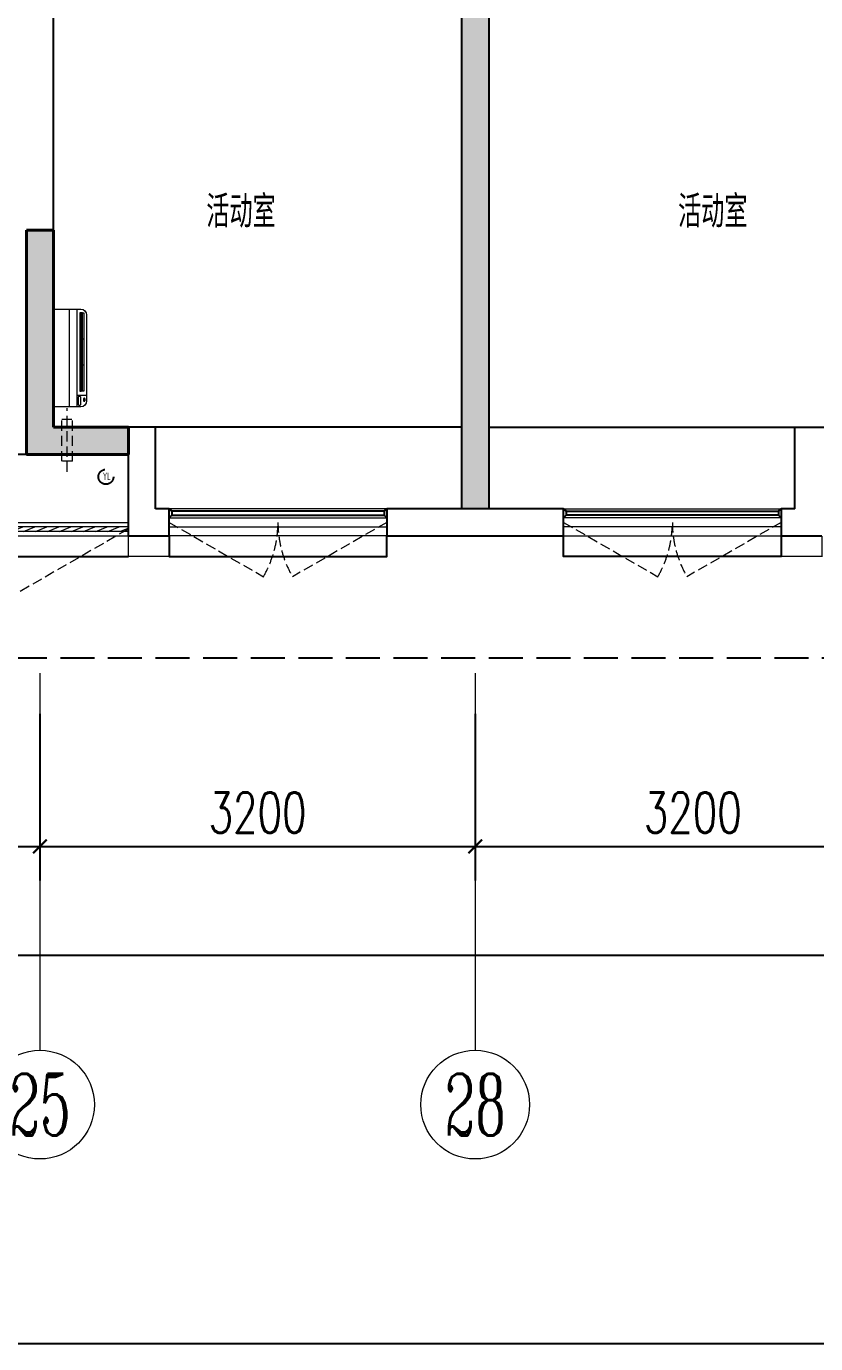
# Model space of a CAD drawing. Extents: x 3753737 to 4713801, y -857380 to 24339.
# Drawn here: x 4503449 to 4509252, y -718677 to -708984 of the extents above; entities that cross this region are included whole.
import ezdxf
from ezdxf.enums import TextEntityAlignment as Align

# ---------------------------------------------------------------- set-up
doc = ezdxf.new("R2010")
doc.units = 0
doc.header["$LTSCALE"] = 1000
doc.header["$MEASUREMENT"] = 0
doc.linetypes.add('DASH', pattern=[0.35, 0.25, -0.1])
doc.linetypes.add('HIDDEN', pattern=[0.375, 0.25, -0.125])
doc.layers.get('0').update_dxf_attribs({"linetype": 'CONTINUOUS'})
doc.layers.get('Defpoints').update_dxf_attribs({"linetype": 'CONTINUOUS'})
for name, color, linetype in [('!!电气', 1, 'CONTINUOUS'), ('3-栏杆1', 252, 'CONTINUOUS'), ('3.5方案汇报，与郭总、侯月琴确定户型_t8$0$2020.03.04 -1安徽标准化洋房户型(UA）_t8_t8$0$看线', 154, 'CONTINUOUS'), ('VPIPE-雨水', 4, 'DASH'), ('WALL', 252, 'CONTINUOUS'), ('保温', 6, 'CONTINUOUS'), ('卫生间', 6, 'CONTINUOUS'), ('看线', 185, 'CONTINUOUS')]:
    doc.layers.add(name, color=color, linetype=linetype)
for name, color, linetype, lineweight in [('AXIS', 114, 'CONTINUOUS', 20), ('AXIS_TEXT', 7, 'CONTINUOUS', 20), ('COLUMN', 252, 'CONTINUOUS', 40), ('PUB_HATCH', 8, 'CONTINUOUS', 9), ('PUB_TEXT', 7, 'CONTINUOUS', 20), ('WINDOW', 146, 'CONTINUOUS', 20), ('平面-空调室内机', 176, 'CONTINUOUS', 9), ('平面-空调预留孔', 252, 'CONTINUOUS', 15)]:
    doc.layers.add(name, color=color, linetype=linetype, lineweight=lineweight)
doc.styles.add('_TCH_AXIS', font='COMPLEX', dxfattribs={"bigfont": 'GBCBIG'})
doc.styles.add('_TCH_DIM_T3', font='SIMPLEX.shx', dxfattribs={"width": 0.705882, "bigfont": 'GBCBIG.shx'})
doc.styles.add('COMPLEX', font='COMPLEX')
doc.styles.get("Standard").update_dxf_attribs({"font": 'gbenor.shx', "bigfont": 'gbcbig.shx'})
doc.dimstyles.new('_TCH_ARCH&&100', dxfattribs={"dimtxt": 297.5, "dimasz": 100, "dimexe": 250, "dimexo": 300, "dimgap": 100, "dimtad": 1, "dimdec": 0, "dimzin": 0, "dimdsep": 46, "dimtxsty": '_TCH_DIM_T3', "dimblk": 'ARCHTICK', "dimcen": 0.09, "dimclrt": 7, "dimazin": 2, "dimtfac": 1, "dimtdec": 0, "dimtix": 1, "dimtmove": 2, "dimatfit": 3, "dimfxl": 1, "dimtolj": 1, "dimtzin": 0, "dimarcsym": 0})

# ---------------------------------------------------------------- blocks, each defined once
blk = doc.blocks.new('A$C148B7D8E')
at = {"layer": '卫生间', "color": 252, "linetype": 'DASH'}
blk.add_lwpolyline([(16100, 14000), (16100, 15400), (7700, 15400), (7700, 10800), (7300, 10800), (7300, 10000), (900, 10000), (900, 9000), (-900, 9000), (-900, -900), (1750, -900), (1750, -2100), (23450, -2100), (23450, -900), (25100, -900)], dxfattribs=at)
blk = doc.blocks.new('GFDGFSDFGD')
at = {"layer": 'PUB_HATCH'}
blk.add_hatch(color=256, dxfattribs=at).paths.add_polyline_path([(455566.6, 364323.7), (455566.6, 364523.7), (455016.6, 364523.7), (455016.6, 365973.7), (454816.6, 365973.7), (454816.6, 364323.7)])
at = {"layer": 'COLUMN', "color": 252}
for p, q in [((455016.6, 365973.7), (454816.6, 365973.7)), ((454816.6, 365973.7), (454816.6, 364323.7)), ((455016.6, 364523.7), (455016.6, 365973.7)), ((455566.6, 364523.7), (455016.6, 364523.7)), ((455566.6, 364323.7), (455566.6, 364523.7)), ((454816.6, 364323.7), (455566.6, 364323.7))]:
    blk.add_line(p, q, dxfattribs=at)
blk = doc.blocks.new('GDFGDGRD')
at = {"layer": '保温', "linetype": 'Continuous', "ltscale": 10}
h = blk.add_hatch(dxfattribs=at)
h.set_pattern_fill('HEX', color=251, scale=10, angle=90, style=0)
h.set_pattern_definition([(90, (-70765.891, -152124.736), (-16.49778, 1e-15), [9.525, -19.05]), (210, (-70765.891, -152124.736), (8.24889, -14.2874966), [9.525, -19.05]), (150, (-70765.891, -152115.211), (-8.24889, -14.2874966), [9.525, -19.05])])
h.paths.add_polyline_path([(433016.7, 363923.7), (433216.7, 363923.7), (433216.7, 368523.7), (433016.7, 368523.7)])
at = {"layer": '保温', "color": 251, "linetype": 'ByBlock', "ltscale": 10}
blk.add_line((433016.6, 363923.7), (433216.6, 363923.7), dxfattribs=at)
blk = doc.blocks.new('dongkong')
at = {"layer": '平面-空调预留孔', "color": 8, "linetype": 'HIDDEN', "ltscale": 0.3}
for p, q in [((-603796, 210899.9), (-603796, 210431.5)), ((-603836, 210821), (-603836, 210510.8)), ((-603836, 210821), (-603756, 210821)), ((-603756, 210821), (-603756, 210510.8))]:
    blk.add_line(p, q, dxfattribs=at)
blk.add_lwpolyline([(-603756, 210510.8), (-603836, 210510.8)], dxfattribs=at)
blk = doc.blocks.new('A$C001338C2')
at = {"color": 8}
for p, q in [((0, 249), (0, 22)), ((845, 304), (55, 304)), ((109, 215), (109, 304)), ((900, 22), (900, 249)), ((22, 0), (878, 0))]:
    blk.add_line(p, q, dxfattribs=at)
at = {"color": 8, "lineweight": 5}
for p, q in [((865, 279), (144, 279)), ((144, 279), (144, 266)), ((387, 279), (144, 279)), ((144, 279), (144, 253)), ((144, 266), (865, 266)), ((144, 240), (144, 253)), ((144, 253), (865, 253)), ((387, 240), (387, 279)), ((865, 279), (622, 279)), ((622, 279), (622, 240)), ((865, 253), (865, 279)), ((865, 266), (865, 240)), ((900, 215), (0, 215)), ((900, 143), (0, 143)), ((865, 240), (144, 240)), ((622, 240), (387, 240))]:
    blk.add_line(p, q, dxfattribs=at)
at = {"color": 8}
for points in [[(89, 226), (22, 226, -0.414214), (17, 232), (17, 243, -0.414214), (22, 249), (89, 249, -0.414214), (95, 243), (95, 232, -0.414214)], [(73, 275), (57, 275, -0.414214), (51, 281), (51, 283, -0.414214), (57, 289), (73, 289, -0.414214), (79, 283), (79, 281, -0.414214)]]:
    blk.add_lwpolyline(points, format="xyb", close=True, dxfattribs=at)
for centre, radius, start, end in [((55, 249), 55, 90, 180), ((845, 249), 55, 360, 90), ((22, 22), 22, 180, 270), ((878, 22), 22, 270, 360)]:
    blk.add_arc(centre, radius, start, end, dxfattribs=at)
blk = doc.blocks.new('ASDFSD')
at = {"layer": '3-栏杆1', "color": 5}
for p, q in [((681762.6, 334937.5), (681742.3, 334955.3)), ((681742.3, 334955.3), (681762.6, 334937.5)), ((681742.3, 334888.4), (681762.6, 334908.3)), ((683322.1, 334937.5), (681762.6, 334937.5)), ((681762.6, 334937.5), (681762.6, 334908.3)), ((681762.6, 334908.2), (683322.1, 334908.2)), ((683322.1, 334937.5), (683342.3, 334955.3)), ((683342.3, 334955.3), (683322.1, 334937.5)), ((683322.1, 334937.5), (683322.1, 334908.3)), ((683322.1, 334908.3), (683342.3, 334888.4)), ((683342.3, 334888.4), (683322.1, 334908.3))]:
    blk.add_line(p, q, dxfattribs=at)
blk = doc.blocks.new('_ArchTick')
at = {"color": 0, "linetype": 'ByBlock', "const_width": 0.15}
blk.add_lwpolyline([(-0.5, -0.5), (0.5, 0.5)], dxfattribs=at)
blk = doc.blocks.new('*D592')
at = {"layer": 'AXIS', "color": 0, "lineweight": -2, "transparency": 16777216}
for p, q in [((-100, -1409.4), (-100, -3434.4)), ((50100, -1409.4), (50100, -3434.4)), ((-100, -3184.4), (50100, -3184.4))]:
    blk.add_line(p, q, dxfattribs=at)
at = {"layer": 'Defpoints', "color": 0, "transparency": 16777216}
for p in [(-100, -1109.4), (50100, -1109.4), (50100, -3184.4)]:
    blk.add_point(p, dxfattribs=at)
at = {"layer": 'AXIS', "color": 0, "lineweight": -2, "transparency": 16777216, "xscale": 100, "yscale": 100, "zscale": 100, "rotation": 180}
blk.add_blockref('_ArchTick', (-100, -3184.4), dxfattribs=at)
at = {"layer": 'AXIS', "color": 0, "lineweight": -2, "transparency": 16777216, "xscale": 100, "yscale": 100, "zscale": 100}
blk.add_blockref('_ArchTick', (50100, -3184.4), dxfattribs=at)
at = {"layer": 'AXIS', "color": 7, "transparency": 16777216, "insert": (25000, -2935.6), "char_height": 297.5, "attachment_point": 5, "style": '_TCH_DIM_T3'}
blk.add_mtext('\\A1;50200', dxfattribs=at)
blk = doc.blocks.new('*D603')
at = {"layer": 'AXIS', "color": 0, "lineweight": -2, "transparency": 16777216}
for p, q in [((37500, -1409.4), (37500, -2634.4)), ((40700, -1409.4), (40700, -2634.4)), ((37500, -2384.4), (40700, -2384.4))]:
    blk.add_line(p, q, dxfattribs=at)
at = {"layer": 'Defpoints', "color": 0, "transparency": 16777216}
for p in [(37500, -1109.4), (40700, -1109.4), (40700, -2384.4)]:
    blk.add_point(p, dxfattribs=at)
at = {"layer": 'AXIS', "color": 0, "lineweight": -2, "transparency": 16777216, "xscale": 100, "yscale": 100, "zscale": 100, "rotation": 180}
blk.add_blockref('_ArchTick', (37500, -2384.4), dxfattribs=at)
at = {"layer": 'AXIS', "color": 0, "lineweight": -2, "transparency": 16777216, "xscale": 100, "yscale": 100, "zscale": 100}
blk.add_blockref('_ArchTick', (40700, -2384.4), dxfattribs=at)
at = {"layer": 'AXIS', "color": 7, "transparency": 16777216, "insert": (39100, -2135.6), "char_height": 297.5, "attachment_point": 5, "style": '_TCH_DIM_T3'}
blk.add_mtext('\\A1;3200', dxfattribs=at)
blk = doc.blocks.new('*D604')
at = {"layer": 'AXIS', "color": 0, "lineweight": -2, "transparency": 16777216}
for p, q in [((34300, -1409.4), (34300, -2634.4)), ((37500, -1409.4), (37500, -2634.4)), ((34300, -2384.4), (37500, -2384.4))]:
    blk.add_line(p, q, dxfattribs=at)
at = {"layer": 'Defpoints', "color": 0, "transparency": 16777216}
for p in [(34300, -1109.4), (37500, -1109.4), (37500, -2384.4)]:
    blk.add_point(p, dxfattribs=at)
at = {"layer": 'AXIS', "color": 0, "lineweight": -2, "transparency": 16777216, "xscale": 100, "yscale": 100, "zscale": 100, "rotation": 180}
blk.add_blockref('_ArchTick', (34300, -2384.4), dxfattribs=at)
at = {"layer": 'AXIS', "color": 0, "lineweight": -2, "transparency": 16777216, "xscale": 100, "yscale": 100, "zscale": 100}
blk.add_blockref('_ArchTick', (37500, -2384.4), dxfattribs=at)
at = {"layer": 'AXIS', "color": 7, "transparency": 16777216, "insert": (35900, -2135.6), "char_height": 297.5, "attachment_point": 5, "style": '_TCH_DIM_T3'}
blk.add_mtext('\\A1;3200', dxfattribs=at)
blk = doc.blocks.new('*D605')
at = {"layer": 'AXIS', "color": 0, "lineweight": -2, "transparency": 16777216}
for p, q in [((28500, -1409.4), (28500, -2634.4)), ((34300, -1409.4), (34300, -2634.4)), ((28500, -2384.4), (34300, -2384.4))]:
    blk.add_line(p, q, dxfattribs=at)
at = {"layer": 'Defpoints', "color": 0, "transparency": 16777216}
for p in [(28500, -1109.4), (34300, -1109.4), (34300, -2384.4)]:
    blk.add_point(p, dxfattribs=at)
at = {"layer": 'AXIS', "color": 0, "lineweight": -2, "transparency": 16777216, "xscale": 100, "yscale": 100, "zscale": 100, "rotation": 180}
blk.add_blockref('_ArchTick', (28500, -2384.4), dxfattribs=at)
at = {"layer": 'AXIS', "color": 0, "lineweight": -2, "transparency": 16777216, "xscale": 100, "yscale": 100, "zscale": 100}
blk.add_blockref('_ArchTick', (34300, -2384.4), dxfattribs=at)
at = {"layer": 'AXIS', "color": 7, "transparency": 16777216, "insert": (31400, -2135.6), "char_height": 297.5, "attachment_point": 5, "style": '_TCH_DIM_T3'}
blk.add_mtext('\\A1;5800', dxfattribs=at)
blk = doc.blocks.new('_AXISO')
blk.add_circle((0, 0), 0.5)
at = {"layer": 'AXIS_TEXT', "style": 'COMPLEX', "width": 1.041667}
blk.add_attdef('A', text='', height=0.56, dxfattribs=at).set_placement((-0.25, -0.28), (0.25, -0.28), align=Align.FIT)
blk = doc.blocks.new('$WINLIB2D$00000001')
at = {"color": 0}
for points in [[(-0.5, 0.5), (-0.5, -0.5)], [(-0.5, 0.5), (0.5, 0.5)], [(0.5, -0.5), (0.5, 0.5)], [(0.5, 0.1667), (-0.5, 0.1667)], [(0.5, -0.1667), (-0.5, -0.1667)], [(-0.5, -0.5), (0.5, -0.5)]]:
    blk.add_lwpolyline(points, dxfattribs=at)
blk = doc.blocks.new('$WINLIB2D$00000039')
at = {"color": 0}
for points in [[(-0.5, 0.5), (-0.5, -0.5)], [(0.5, 0.5), (-0.5, 0.5)], [(0.5, -0.5), (0.5, 0.5)], [(-0.5, 0.1667), (0.5, 0.1667)], [(-0.3839, -0.1667), (-0.448, 0.1667)], [(-0.3159, -0.1667), (-0.38, 0.1667)], [(-0.2479, -0.1667), (-0.312, 0.1667)], [(-0.1799, -0.1667), (-0.244, 0.1667)], [(-0.1119, -0.1667), (-0.176, 0.1667)], [(-0.0439, -0.1667), (-0.108, 0.1667)], [(0.0241, -0.1667), (-0.04, 0.1667)], [(0.0921, -0.1667), (0.028, 0.1667)], [(0.16, -0.1667), (0.0959, 0.1667)], [(0.228, -0.1667), (0.1639, 0.1667)], [(0.296, -0.1667), (0.2319, 0.1667)], [(0.364, -0.1667), (0.2999, 0.1667)], [(0.432, -0.1667), (0.3679, 0.1667)], [(0.5, -0.1667), (0.4359, 0.1667)], [(-0.4519, -0.1667), (-0.5, 0.0836)], [(-0.5, -0.1667), (0.5, -0.1667)], [(0.5, -0.5), (-0.5, -0.5)]]:
    blk.add_lwpolyline(points, dxfattribs=at)
blk = doc.blocks.new('A$C5F341E43')
at = {"color": 252, "const_width": 8}
for points in [[(34950, -100), (34950, -250), (35250, -250), (35250, -100)], [(40050, -100), (40050, -250), (39750, -250), (39750, -100)]]:
    blk.add_lwpolyline(points, dxfattribs=at)
at = {"layer": '3.5方案汇报，与郭总、侯月琴确定户型_t8$0$2020.03.04 -1安徽标准化洋房户型(UA）_t8_t8$0$看线', "color": 252, "ltscale": 10}
for p, q in [((37400, 700), (35150, 700)), ((37600, 700), (39850, 700))]:
    blk.add_line(p, q, dxfattribs=at)
at = {"layer": 'AXIS'}
for p, q in [((34300, -1109.3), (34300, -3884.3)), ((37500, -1109.4), (37500, -3884.4))]:
    blk.add_line(p, q, dxfattribs=at)
at = {"layer": 'VPIPE-雨水', "color": 252}
blk.add_circle((34785, 335), 55, dxfattribs=at)
at = {"layer": 'WALL', "color": 252}
for p, q in [((34400, 1800), (34400, 4700)), ((37400, 4700), (37400, 100)), ((37600, 4700), (37600, 100)), ((34400, 700), (34400, 1800)), ((35150, 700), (34400, 700)), ((35150, 100), (35150, 700)), ((39850, 700), (40600, 700)), ((39850, 100), (39850, 700)), ((34300, 500), (33650, 500)), ((34950, 500), (34300, 500)), ((34950, -100), (34950, 500)), ((35250, 100), (35150, 100)), ((35250, -100), (35250, 100)), ((37400, 100), (36850, 100)), ((36850, 100), (36850, -100)), ((38150, 100), (37600, 100)), ((38150, -100), (38150, 100)), ((39850, 100), (39750, 100)), ((39750, 100), (39750, -100)), ((34950, -100), (35250, -100)), ((36850, -100), (37500, -100)), ((37500, -100), (38150, -100)), ((39750, -100), (40050, -100))]:
    blk.add_line(p, q, dxfattribs=at)
at = {"layer": 'WINDOW', "color": 252, "linetype": 'DASH', "ltscale": 0.3}
for points in [[(34948.1, -50), (33822.2, -700, -0.131652), (33648.1, -50)], [(35250, 0), (35942.8, -400, 0.131652), (36050, 0)], [(36850, 0), (36157.2, -400, -0.131652), (36050, 0)], [(38150, 0), (38842.8, -400, 0.131652), (38950, 0)], [(39750, 0), (39057.2, -400, -0.131652), (38950, 0)]]:
    blk.add_lwpolyline(points, format="xyb", dxfattribs=at)
at = {"layer": '看线', "color": 252, "ltscale": 0.5}
for points in [[(35250, -100), (35250, -250), (36850, -250), (36850, -100)], [(39750, -100), (39750, -250), (38150, -250), (38150, -100)], [(33650, -250), (34950, -250)]]:
    blk.add_lwpolyline(points, dxfattribs=at)
at = {"color": 252, "xscale": -1}
for name, p in [('A$C148B7D8E', (50100, 1100)), ('GDFGDGRD', (470616.6, -363823.7)), ('ASDFSD', (721492.3, -334855.3))]:
    blk.add_blockref(name, p, dxfattribs=at)
at = {"color": 252}
for name, p in [('GFDGFSDFGD', (-420616.6, -363823.7)), ('ASDFSD', (-646492.3, -334855.3))]:
    blk.add_blockref(name, p, dxfattribs=at)
at = {"layer": 'AXIS'}
ref = blk.add_blockref('_AXISO', (34300, -4284.3), dxfattribs=dict(at, xscale=800, yscale=800, zscale=800))
ref.add_attrib('A', '25', dxfattribs={"layer": 'AXIS_TEXT', "height": 452.55, "style": '_TCH_AXIS', "width": 0.617647}).set_placement((34073.7, -4510.6), (34526.3, -4510.6), align=Align.FIT)
ref = blk.add_blockref('_AXISO', (37500, -4284.4), dxfattribs=dict(at, xscale=800, yscale=800, zscale=800))
ref.add_attrib('A', '28', dxfattribs={"layer": 'AXIS_TEXT', "height": 452.55, "style": '_TCH_AXIS', "width": 0.617647}).set_placement((37273.7, -4510.7), (37726.3, -4510.7), align=Align.FIT)
at = {"layer": 'WINDOW', "color": 252, "yscale": -200}
for p, xscale, zscale in [((36050, 0), -1600, -1600), ((38950, 0), 1600, 1600)]:
    blk.add_blockref('$WINLIB2D$00000001', p, dxfattribs=dict(at, xscale=xscale, zscale=zscale))
at = {"layer": 'WINDOW', "color": 252, "xscale": 1299.999999983003, "yscale": -100, "zscale": 1299.999999983003, "rotation": 180}
blk.add_blockref('$WINLIB2D$00000039', (34299, -50), dxfattribs=at)
at = {"layer": '平面-空调室内机', "color": 252, "ltscale": 0.3, "rotation": 180}
blk.add_blockref('dongkong', (-569295.9, 211270.8), dxfattribs=at)
at = {"layer": '平面-空调预留孔', "color": 252, "xscale": -0.800000000046565, "yscale": 0.800000000046565, "zscale": 0.800000000046565, "rotation": 269.9999997665698}
blk.add_blockref('A$C001338C2', (34400.2, 850), dxfattribs=at)
at = {"layer": 'PUB_TEXT', "color": 252}
for p in [(35523.2, 2168.3), (38992, 2168.3)]:
    blk.add_text('活动室', height=236.31, dxfattribs=at).set_placement(p)
at = {"layer": 'PUB_TEXT', "color": 252, "width": 0.6}
blk.add_text('YL', height=56, dxfattribs=at).set_placement((34762.4, 311.2))
at = {"layer": 'AXIS'}
for p1, p2, distance, text, picture, middle in [((-100, -1109.4), (50100, -1109.4), -2075, '50200', '*D592', (25000, -2935.6)), ((28500, -1109.4), (34300, -1109.4), -1275, '5800', '*D605', (31400, -2135.6)), ((34300, -1109.4), (37500, -1109.4), -1275, '3200', '*D604', (35900, -2135.6)), ((37500, -1109.4), (40700, -1109.4), -1275, '3200', '*D603', (39100, -2135.6))]:
    dim = blk.add_aligned_dim(p1=p1, p2=p2, distance=distance, text=text, dimstyle='_TCH_ARCH&&100', dxfattribs=at)
    dim.commit()
    dim.dimension.update_dxf_attribs({"geometry": picture, "text_midpoint": middle})

msp = doc.modelspace()

# ---------------------------------------------------------------- linework, layer by layer
at = {"layer": '!!电气', "color": 252}
msp.add_line((4457446.2, -718677.2), (4531051.1, -718677.2), dxfattribs=at)

# ---------------------------------------------------------------- block references
at = {"layer": '!!电气'}
msp.add_blockref('A$C5F341E43', (4469248.6, -712633.8), dxfattribs=at)

doc.saveas('drawing.dxf')
